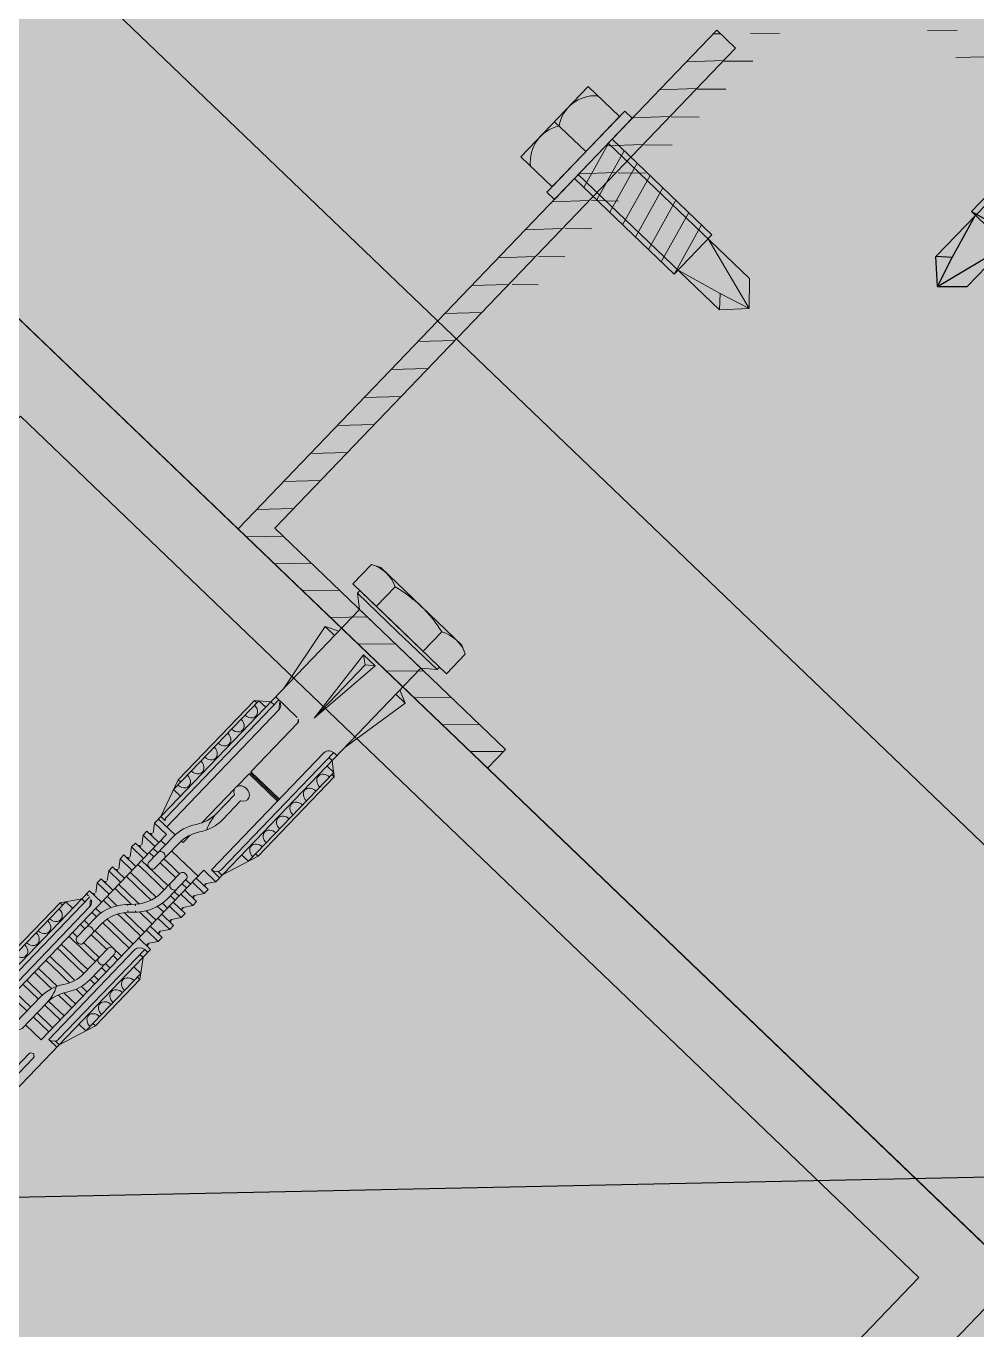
# Model space of a CAD drawing. Header units: metres. Extents: x 678805 to 1359287, y 2747329 to 5497370.
# Drawn here: x 679803.1064 to 679803.2164, y 2748733.0003 to 2748733.1512 of the extents above; entities that cross this region are included whole.
import ezdxf

# ---------------------------------------------------------------- set-up
doc = ezdxf.new("R2010")
doc.units = ezdxf.units.M
for name, color, linetype in [('00_XREF_MON_HSC_PAVEMENT', 7, 'Continuous'), ('00_XREF_TWQ_BUILDINGS', 7, 'Continuous'), ('XREF_MON_BUILDINGS$0$00-Modulos DEFINIDOS', 7, 'Continuous'), ('XREF_MON_BUILDINGS$0$00-Modulos ROOFS', 2, 'Continuous'), ('XREF_MON_BUILDINGS$0$02-L-01_Structure', 2, 'Continuous'), ('XREF_MON_BUILDINGS$0$02-L-01_Structure t2', 7, 'Continuous'), ('XREF_MON_BUILDINGS$0$02-L-01_Struture aux', 4, 'Continuous'), ('XREF_MON_BUILDINGS$0$02-L-Insulation', 252, 'Continuous'), ('XREF_MON_BUILDINGS$0$02-L-INT Panel', 5, 'Continuous')]:
    doc.layers.add(name, color=color, linetype=linetype)
doc.layers.add('XREF_MON_BUILDINGS$0$0-WIPEOUTS', color=7, linetype='Continuous', true_color=0xffffff)
for name, color, linetype, lineweight in [('XREF_MON_BUILDINGS$0$02-H-251', 251, 'Continuous', 0), ('XREF_MON_BUILDINGS$0$02-L-01_Structure L', 7, 'Continuous', 5), ('XREF_MON_BUILDINGS$0$02-L-01_Structure T', 8, 'Continuous', 5), ('XREF_MON_HSC_PAVEMENT$0$03-TR-Pavement_04_Dry Meadow_', 54, 'Continuous', 5)]:
    doc.layers.add(name, color=color, linetype=linetype, lineweight=lineweight)
for name, color, linetype, lineweight, true_color in [('XREF_MON_BUILDINGS$0$02-KH-01 Water_Toilets', 7, 'Continuous', 30, 0x3877ff), ('XREF_MON_HSC_PAVEMENT$0$03-TR-Pavement_04_Dry Meadow_2', 7, 'Continuous', 5, 0xe2c75d), ('XREF_MON_HSC_PAVEMENT$0$03-TR-Pavement_06_Concrete Slab in situ', 7, 'Continuous', 9, 0xf7f7f7)]:
    doc.layers.add(name, color=color, linetype=linetype, lineweight=lineweight, true_color=true_color)
doc.layers.get('XREF_MON_BUILDINGS$0$02-KH-01 Water_Toilets').off()
doc.linetypes.add('XREF_MON_BUILDINGS$0$BATTING', pattern='A,0.0001,-0.1,[134,ltypeshp.shx,S=0.1,R=0,X=-0.1,Y=0],-0.2,[134,ltypeshp.shx,S=0.1,R=180,X=0.1,Y=0],-0.1', length=0.4001)

# ---------------------------------------------------------------- blocks, each defined once
blk = doc.blocks.new('XREF_MON_BUILDINGS$0$modulo kiosco')
at = {"layer": 'XREF_MON_BUILDINGS$0$0-WIPEOUTS', "true_color": 0xfcfcfc}
h = blk.add_hatch(color=7, dxfattribs=at)
h.dxf.hatch_style = 1
h.paths.add_polyline_path([(119.6986085139215, -61.62058441969566), (119.6986085125245, -56.82058442011476), (124.4986085132696, -56.82058442058042), (124.4986085123383, -61.62058442132547)])
at = {"layer": 'XREF_MON_BUILDINGS$0$00-Modulos ROOFS'}
blk.add_line((119.6986085125245, -56.82058442011476), (124.4986085118726, -61.62058442248963), dxfattribs=at)
blk = doc.blocks.new('XREF_MON_BUILDINGS$0$PILAR STRUCTURE')
at = {"layer": 'XREF_MON_BUILDINGS$0$02-L-01_Structure', "linetype": 'Continuous'}
h = blk.add_hatch(dxfattribs=at)
h.set_pattern_fill('ANGLE', color=252)
h.set_pattern_definition([(0, (-144.6596111481284, 18.56842418532225), (0, 6.985), [5.08, -1.905]), (90, (-144.6596111481284, 18.56842418532225), (-6.985, 4.277078946022131e-16), [5.08, -1.905])])
h.paths.add_polyline_path([(-0.0800000000000125, -0.08000000000000185), (0.07999999999998408, -0.08000000000000185), (0.07999999999998408, 0.0799999999999983), (-0.0800000000000125, 0.0799999999999983)])
h.paths.add_polyline_path([(-0.07200000000000273, -0.07200000000000273), (0.0719999999999743, -0.07200000000000273), (0.0719999999999743, 0.07199999999999918), (-0.07200000000000273, 0.07199999999999918)], flags=16)
h = blk.add_hatch(color=252, dxfattribs=at)
h.dxf.hatch_style = 1
h.paths.add_polyline_path([(-0.07200000000000273, -0.07200000000000273), (0.0719999999999743, -0.07200000000000273), (0.0719999999999743, 0.07199999999999918), (-0.07200000000000273, 0.07199999999999918)], flags=16)
h.paths.add_polyline_path([(-0.0800000000000125, -0.08000000000000185), (0.07999999999998408, -0.08000000000000185), (0.07999999999998408, 0.0799999999999983), (-0.0800000000000125, 0.0799999999999983)])
for points in [[(-0.0800000000000125, -0.08000000000000185), (0.07999999999998408, -0.08000000000000185), (0.07999999999998408, 0.0799999999999983), (-0.0800000000000125, 0.0799999999999983)], [(-0.07200000000000273, -0.07200000000000273), (0.0719999999999743, -0.07200000000000273), (0.0719999999999743, 0.07199999999999918), (-0.07200000000000273, 0.07199999999999918)]]:
    blk.add_lwpolyline(points, close=True, dxfattribs=at)
blk = doc.blocks.new('XREF_MON_BUILDINGS$0$ULMA_Escuadra40x80_Seccion')
at = {"layer": 'XREF_MON_BUILDINGS$0$02-H-251', "ltscale": 125}
h = blk.add_hatch(dxfattribs=at)
h.set_pattern_fill('ANSI31', color=256, scale=0.001, angle=360, style=0)
h.set_pattern_definition([(45, (0, 0), (-0.002245064030267288, 0.002245064030267289), [])])
h.paths.add_polyline_path([(0, 0.0799999999994725), (0.002999999989697244, 0.0799999999994725), (0.002999999989697244, 0.002999999999701686), (0.03999999999359716, 0.002999999999701686), (0.03999999999359716, 0), (0, 0)])
at = {"layer": 'XREF_MON_BUILDINGS$0$02-L-01_Structure L', "linetype": 'Continuous'}
blk.add_lwpolyline([(0, 0.0799999999994725), (0.002999999989697244, 0.0799999999994725), (0.002999999989697244, 0.002999999999701686), (0.03999999999359716, 0.002999999999701686), (0.03999999999359716, 0), (0, 0)], close=True, dxfattribs=at)
blk = doc.blocks.new('XREF_MON_BUILDINGS$0$ULMA_Anclaje fijacion a forjado y a cerramiento base')
at = {"layer": 'XREF_MON_BUILDINGS$0$02-L-01_Structure T', "linetype": 'Continuous'}
for p, q in [((-0.07549999996990664, 0.004900000054021802), (-0.06990192376542836, 0.006400000053872645)), ((-0.0605980761902174, 0.006400000053872645), (-0.06990192376542836, 0.006400000053872645)), ((-0.06990192376542836, 0.006400000053872645), (-0.06990192376542836, 0.006000000053973054)), ((-0.0605980761902174, 0.006400000053872645), (-0.0605980761902174, 0.006000000053973054)), ((-0.06059807618294144, 0.006400000053872645), (-0.05799999996816041, 0.004900000054021802)), ((-0.04149999997025589, 0.004900000054021802), (-0.03590192376577761, 0.006400000053872645)), ((-0.01999999996769475, 0.006400000053872645), (-0.03590192376577761, 0.006400000053872645)), ((-0.03590192376577761, 0.006400000053872645), (-0.03590192376577761, 0.006000000053973054)), ((-0.01999999996769475, 0.006400000053872645), (-0.01999999996769475, 0.006000000053973054)), ((-0.01849999996920815, 0.004900000054021802), (-0.01999999996769475, 0.006400000053872645)), ((-0.005200000319746323, 0.006399999982932059), (-0.01587305490102153, 0.004899999983081216)), ((-0.005199999970500357, 0.004900000054021802), (-0.005199999970500357, 0.006400000053872645)), ((-0.005199999970500357, 0.006400000053872645), (-0.004333974560722709, 0.004900000054021802)), ((0.001500000034866389, 0.006400000053872645), (2.91038304567337e-11, 0.004900000054021802)), ((0.002000000029511284, 0.006400000053872645), (0.001500000034866389, 0.006400000053872645)), ((0.001500000034866389, 5.411493475548923e-11), (0.001500000034866389, 0.006400000053872645)), ((0.001999999680265319, 0.007505513633077499), (0.0059194662826485, 0.007505513633077499)), ((0.001999999680265319, -0.007505513666728802), (0.001999999680265319, 0.007505513633077499)), ((0.002000000029511284, 5.411493475548923e-11), (0.002000000029511284, 0.006400000053872645)), ((0.006499999683001079, 0.00650000033328979), (0.0059194662826485, 0.007505513633077499)), ((0.006499999683001079, -0.006499999667084921), (0.006499999683001079, 0.00650000033328979)), ((-0.09499999996478437, 0.004900000054021802), (-0.09799999996903352, 0.001900000053865369)), ((-0.05639999997220002, 0.004900000040834129), (-0.09499999997206032, 0.004900000040834129)), ((-0.09500000016123522, 0.003800290978233534), (-0.09500000016123522, 0.004899999999906868)), ((-0.07599999997182749, 0.003600000040933082), (-0.07599999997182749, 0.004900000040834129)), ((-0.07549999996990664, 0.004266025754077418), (-0.07549999996990664, 0.004900000054021802)), ((-0.05990525586821605, 0.006000000053973054), (-0.07139474408904789, 0.006000000053973054)), ((-0.07139474408904789, 0.006000000053973054), (-0.07139474408904789, 0.004900000054021802)), ((-0.07139474408904789, 0.006000000053973054), (-0.07139474408904789, 0.004900000054021802)), ((-0.05990525586821605, 0.006000000053973054), (-0.05990525586821605, 0.004900000054021802)), ((-0.05799999999726424, 0.004899999999906868), (-0.05799999999726424, 0.004399999999805004)), ((-0.0569999999643187, 0.004600000053869735), (-0.0569999999643187, 0.004900000054021802)), ((-0.05639999997220002, 0.003000000040628947), (-0.05639999997220002, 0.004900000040834129)), ((-0.05479999996896368, 0.004900000040834129), (-0.05594999997265404, 0.004236047240738117)), ((-0.0539999999673455, 0.004900000040834129), (-0.05479999996896368, 0.004900000040834129)), ((-0.05479999996896368, 0.003000000040628947), (-0.05479999996896368, 0.004900000040834129)), ((-0.0539999999673455, 0.003000000040628947), (-0.0539999999673455, 0.004900000040834129)), ((-0.05239999997138511, 0.004900000040834129), (-0.05354999996779952, 0.004236047240738117)), ((-0.05239999997138511, 0.003000000040628947), (-0.05239999997138511, 0.004900000040834129)), ((-0.05159999996976694, 0.004900000040834129), (-0.05239999997138511, 0.004900000040834129)), ((-0.05159999996976694, 0.003000000040628947), (-0.05159999996976694, 0.004900000040834129)), ((-0.04999999997380655, 0.004900000040834129), (-0.05114999997022096, 0.004236047240738117)), ((-0.04919999997218838, 0.004900000040834129), (-0.04999999997380655, 0.004900000040834129)), ((-0.04999999997380655, 0.003000000040628947), (-0.04999999997380655, 0.004900000040834129)), ((-0.04919999997218838, 0.003000000040628947), (-0.04919999997218838, 0.004900000040834129)), ((-0.04759999996895203, 0.004900000040834129), (-0.0487499999726424, 0.004236047240738117)), ((-0.04759999996895203, 0.003000000040628947), (-0.04759999996895203, 0.004900000040834129)), ((-0.04679999996733386, 0.004900000040834129), (-0.04759999996895203, 0.004900000040834129)), ((-0.04679999996733386, 0.003000000040628947), (-0.04679999996733386, 0.004900000040834129)), ((-0.04519999997137347, 0.004900000040834129), (-0.04634999996778788, 0.004236047240738117)), ((-0.0443999999697553, 0.004900000040834129), (-0.04519999997137347, 0.004900000040834129)), ((-0.04519999997137347, 0.003000000040628947), (-0.04519999997137347, 0.004900000040834129)), ((-0.0443999999697553, 0.003000000040628947), (-0.0443999999697553, 0.004900000040834129)), ((-0.04279999997379491, 0.004900000040834129), (-0.04394999997020932, 0.004236047240738117)), ((2.91038304567337e-11, 0.004900000054021802), (-0.04279999996651895, 0.004900000054021802)), ((-0.04279999997379491, 0.003000000040628947), (-0.04279999997379491, 0.004900000040834129)), ((-0.04199999996490078, 0.004900000054021802), (-0.04199999996490078, 0.002243997654204577)), ((-0.04149999997025589, 0.004266025478955271), (-0.04149999997025589, 0.004900000054021802)), ((-0.01959999997052364, 0.006000000053973054), (-0.03739474408939714, 0.006000000053973054)), ((-0.03739474408939714, 0.006000000053973054), (-0.03739474408939714, 0.004900000054021802)), ((-0.01959999997052364, 0.004900000054021802), (-0.01959999997052364, 0.006000000053973054)), ((-0.01849999996920815, 0.004900000054021802), (-0.01849999996920815, 0.004400000053919939)), ((-0.01749999996536644, 0.004900000054021802), (-0.01749999996536644, 0.001469047654154565)), ((2.91038304567337e-11, 5.411493475548923e-11), (2.91038304567337e-11, 0.004900000054021802)), ((-0.09500000016123522, 0.003800290978233534), (-0.09800000016548438, 0.001649701530368475)), ((-0.09800000016548438, 0.0009425947491763509), (-0.09500000016123522, 0.00309318419704141)), ((-0.07949999999982538, 0.003800290978233534), (-0.09500000016123522, 0.003800290978233534)), ((-0.07950095342675922, 0.00309318419704141), (-0.09500000000116415, 0.00309318419704141)), ((-0.09500000016123522, 0.001212165931974596), (-0.09500000016123522, 0.00309318419704141)), ((-0.07921132486808347, 0.003735412722562614), (-0.07949999999982538, 0.003800290978233534)), ((-0.07949999999982538, 0.00309318419704141), (-0.07921132486808347, 0.003158062453167076)), ((-0.07899999999790452, 0.003446737587637472), (-0.07921132486808347, 0.003735412722562614)), ((-0.07921132486808347, 0.003158062453167076), (-0.07899999999790452, 0.003446737587637472)), ((-0.05799999996816041, 0.003600000054120756), (-0.07597979684214806, 0.003600000054120756)), ((-0.05702020314492984, 0.004400000053919939), (-0.07499999996798579, 0.004400000053919939)), ((-0.01849999996920815, 0.003600000054120756), (-0.04197979586751899, 0.003600000054120756)), ((-0.017520182816952, 0.004400000053919939), (-0.04099999996833503, 0.004400000053919939)), ((0.001999999680265319, 0.003752758733298833), (0.0059194662826485, 0.003752758733298833)), ((-0.09799999996903352, 5.411493475548923e-11), (-0.09799999996903352, 0.001900000053865369)), ((-0.04279999997379491, 0.003000000040628947), (-0.07679999997344567, 0.003000000040628947)), ((-0.07679999997344567, 0.0004999963407499308), (-0.07679999997344567, 0.003000000040628947)), ((-0.07519999997020932, 0.0004999878656235524), (-0.07519999997020932, 0.003000000040628947)), ((-0.07439999996859115, 0.000499983615554811), (-0.07439999996859115, 0.003000000040628947)), ((-0.07279999997263076, 0.0004999751408831798), (-0.07279999997263076, 0.003000000040628947)), ((-0.07199999997101258, 0.0004999709158255428), (-0.07199999997101258, 0.003000000040628947)), ((-0.07039999996777624, 0.0007838919409550726), (-0.07039999996777624, 0.003000000040628947)), ((-0.06959999997343402, 0.003000000040628947), (-0.06959999997343402, -3.774075094042928e-05)), ((-0.06799999997019768, 0.001888627379230456), (-0.06799999997019768, 0.003000000054271368)), ((-0.06799999997019768, 0.0008294746289720933), (-0.06799999997019768, 0.001888627379230456)), ((-0.0671999999685795, 0.002098475703860458), (-0.0671999999685795, 0.003000000054271368)), ((-0.0671999999685795, 0.001074557454103342), (-0.0671999999685795, 0.002098475703860458)), ((-0.06559999996534316, 0.002250000054118573), (-0.06559999996534316, 0.003000000054271368)), ((-0.06559999996534316, 0.001250000053914846), (-0.06559999996534316, 0.002250000054118573)), ((-0.06479999997100094, 0.002250000054118573), (-0.06479999997100094, 0.003000000054271368)), ((-0.06479999997100094, 0.001250000053914846), (-0.06479999997100094, 0.002250000054118573)), ((-0.0631999999677646, 0.002250000054118573), (-0.0631999999677646, 0.003000000054271368)), ((-0.0631999999677646, 0.001250000053914846), (-0.0631999999677646, 0.002250000054118573)), ((-0.05863006513391156, 0.002250000000458385), (-0.06250000033469405, 0.002250000000458385)), ((-0.06239999996614642, 0.002250000054118573), (-0.06239999996614642, 0.003000000054271368)), ((-0.06079999997018604, 0.002250000054118573), (-0.06079999997018604, 0.003000000054271368)), ((-0.05999999996856786, 0.002250000054118573), (-0.05999999996856786, 0.003000000054271368)), ((-0.05839999996533152, 0.002246470569389203), (-0.05839999996533152, 0.003000000054271368)), ((-0.0575999999709893, 0.002178927737077174), (-0.0575999999709893, 0.003000000054271368)), ((-0.05599999996775296, 0.001773728350144665), (-0.05599999996775296, 0.003000000054271368)), ((-0.05519999996613478, 0.001419681868355838), (-0.05519999996613478, 0.003000000054271368)), ((-0.05359999997017439, 0.0003147642983094556), (-0.05359999997017439, 0.003000000040628947)), ((-0.05279999996855622, 4.092726157978177e-11), (-0.05279999996855622, 0.003000000040628947)), ((-0.05119999997259583, 4.092726157978177e-11), (-0.05119999997259583, 0.003000000040628947)), ((-0.05039999997097766, 4.092726157978177e-11), (-0.05039999997097766, 0.003000000040628947)), ((-0.04879999996774131, 0.002250000054118573), (-0.04879999996774131, 0.003000000054271368)), ((-0.04879999996774131, 0.001250000053914846), (-0.04879999996774131, 0.00262500005419497)), ((-0.0479999999733991, 4.092726157978177e-11), (-0.0479999999733991, 0.003000000040628947)), ((-0.04238871808775002, 0.002249999982723239), (-0.04750000033527613, 0.002249999982723239)), ((-0.04639999997016275, 0.002250000054118573), (-0.04639999997016275, 0.003000000054271368)), ((-0.04559999996854458, 0.002250000054118573), (-0.04559999996854458, 0.003000000054271368)), ((-0.04399999996530823, 0.002250000054118573), (-0.04399999996530823, 0.003000000054271368)), ((-0.04399999996530823, 0.002250000054118573), (-0.04399999996530823, 0.003000000054271368)), ((-0.09799999999813735, 0), (-0.09799999999813735, -0.001900000000205182)), ((-0.09500000000116415, 0.001212165931974596), (-0.09598054861999117, 0.0003815084141933767)), ((-0.08050000000366708, 0.001212165931974596), (-0.09500000000116415, 0.001212165931974596)), ((-0.08050000031653326, 0.0007878340506977111), (-0.08050000031653326, 0.001212165915148944)), ((-0.07238871805748204, 0.0005000000005566108), (-0.07750000029773219, 0.0005000000005566108)), ((-0.07238871783920331, 0.0005000000005566108), (-0.07749997821520083, 0.0005000000005566108)), ((-0.07039999996777624, 0.0002553429039835464), (-0.07039999996777624, 0.0007838919541427458)), ((-0.06799999997019768, 4.092726157978177e-11), (-0.06799999997019768, 0.0008294746157844202)), ((-0.06799999997019768, 4.092726157978177e-11), (-0.06799999997019768, -0.0007950077156237967)), ((-0.0671999999685795, 4.092726157978177e-11), (-0.0671999999685795, 0.001074557440915669)), ((-0.0671999999685795, 4.092726157978177e-11), (-0.0671999999685795, -0.001052696669376019)), ((-0.06559999997261912, 4.092726157978177e-11), (-0.06559999997261912, 0.001250000040727173)), ((-0.06559999997261912, 4.092726157978177e-11), (-0.06559999997261912, -0.001249999959327397)), ((-0.06479999997100094, 4.092726157978177e-11), (-0.06479999997100094, 0.001250000040727173)), ((-0.06479999997100094, 4.092726157978177e-11), (-0.06479999997100094, -0.001249999959327397)), ((-0.0631999999677646, 4.092726157978177e-11), (-0.0631999999677646, 0.001250000040727173)), ((-0.0631999999677646, 4.092726157978177e-11), (-0.0631999999677646, -0.001249999959327397)), ((-0.05863006513391156, 0.001250000000254659), (-0.06249989908974385, 0.001250000000254659)), ((-0.06239999997342238, 4.092726157978177e-11), (-0.06239999997342238, 0.001250000040727173)), ((-0.06239999997342238, 4.092726157978177e-11), (-0.06239999997342238, -0.001249999959327397)), ((-0.06079999997018604, 4.092726157978177e-11), (-0.06079999997018604, 0.001250000040727173)), ((-0.06079999997018604, 4.092726157978177e-11), (-0.06079999997018604, -0.001249999959327397)), ((-0.05999999996856786, 4.092726157978177e-11), (-0.05999999996856786, 0.001250000040727173)), ((-0.05999999996856786, 4.092726157978177e-11), (-0.05999999996856786, -0.002999999959229172)), ((-0.05839999997260747, 4.092726157978177e-11), (-0.05839999997260747, 0.001245927241143363)), ((-0.05839999997260747, 4.092726157978177e-11), (-0.05839999997260747, -0.002999999959229172)), ((-0.0575999999709893, -0.002999999959229172), (-0.0575999999709893, 0.001167863121281698)), ((-0.05599999996775296, 4.092726157978177e-11), (-0.05599999996775296, 0.0006941365782040521)), ((-0.05599999996775296, 4.092726157978177e-11), (-0.05599999996775296, -0.002999999959229172)), ((-0.05519999997341074, 0.0002712911496018933), (-0.05519999997341074, -0.002999999959229172)), ((-0.05279999996855622, 4.092726157978177e-11), (-0.05279999996855622, -0.0002712910677473701)), ((-0.05119999997259583, 4.092726157978177e-11), (-0.05119999997259583, -0.0009957987340385444)), ((-0.05039999997097766, 4.092726157978177e-11), (-0.05039999997097766, -0.001172616259282222)), ((-0.04879999996774131, 4.092726157978177e-11), (-0.04879999996774131, 0.001250000040727173)), ((-0.04879999996774131, 4.092726157978177e-11), (-0.04879999996774131, -0.001249999959327397)), ((-0.0479999999733991, 4.092726157978177e-11), (-0.0479999999733991, -0.001249999959327397)), ((-0.04238871799316257, 0.001249999982974259), (-0.04749997836916009, 0.001249999982974259)), ((-0.04639999997016275, 4.092726157978177e-11), (-0.04639999997016275, 0.001250000040727173)), ((-0.04639999997016275, 4.092726157978177e-11), (-0.04639999997016275, -0.001249999959327397)), ((-0.04559999996854458, 4.092726157978177e-11), (-0.04559999996854458, 0.001250000040727173)), ((-0.04559999996854458, 4.092726157978177e-11), (-0.04559999996854458, -0.001249999959327397)), ((-0.04399999997258419, 4.092726157978177e-11), (-0.04399999997258419, 0.001250000040727173)), ((-0.04399999997258419, 4.092726157978177e-11), (-0.04399999997258419, 0.001250000040727173)), ((-0.04399999997258419, 4.092726157978177e-11), (-0.04399999997258419, -0.001249999959327397)), ((-0.04399999997258419, 4.092726157978177e-11), (-0.04399999997258419, -0.002999999959229172)), ((-0.04199999996490078, 0.001243073279056262), (-0.04199999996490078, 0.0009690476540527015)), ((-0.04049836142075947, 0.0009690476540527015), (-0.04197979586751899, 0.0009690476540527015)), ((-0.03124687392119085, 0.0009690476540527015), (-0.03803526836418314, 0.0009690476540527015)), ((-0.03186602826463059, 0.0004999956327083055), (-0.03561142804392148, 0.0005000794471925474)), ((-0.03561128240835387, 0.0005000000001018634), (-0.03186602558707818, 0.0005000000001018634)), ((-0.02819999996427214, 0.0009690476540527015), (-0.03075312601140467, 0.0009690476540527015)), ((-0.02819999996427214, 0.0009690476540527015), (-0.02799999996932456, 0.0007690476541029057)), ((-0.02819999996427214, 0.0009690476540527015), (-0.02819999996427214, -0.003599999945890886)), ((-0.02779999996710103, 0.0009690476540527015), (-0.02799999996932456, 0.0007690476541029057)), ((-0.02799999996932456, 0.0007690476541029057), (-0.02799999996932456, -0.003599999945890886)), ((-0.02779999996710103, 0.0009690476540527015), (-0.02779999996710103, -0.003599999945890886)), ((-0.01799999996728729, 0.0009690476540527015), (-0.02779999996710103, 0.0009690476540527015)), ((-0.004333974917244632, 0.000915883743800805), (-0.01587305490102153, -1.682565198279917e-11)), ((-0.01587305455177557, 5.411493475548923e-11), (-0.005199999970500357, 5.411493475548923e-11)), ((-0.004333974560722709, 0.0009158838147413917), (-0.005199999970500357, 5.411493475548923e-11)), ((-0.004333974560722709, -0.0009158837065115222), (-0.005199999970500357, 5.411493475548923e-11)), ((-0.004333974560722709, -0.0009158837065115222), (-0.004333974560722709, 0.0009158838147413917)), ((0, 0), (0, -0.004899999999906868)), ((0.001499999998486601, 0), (0.001499999998486601, -0.006400000000212458)), ((0.002000000000407454, 0), (0.002000000000407454, -0.006400000000212458)), ((-0.09799999999813735, -0.0009425947491763509), (-0.09500000000116415, -0.003093184197496157)), ((-0.09500000000116415, -0.001212165932429343), (-0.09598054861999117, -0.0003815084141933767)), ((-0.09499999997206032, -0.001212165891502082), (-0.09499999997206032, -0.003093184156568896)), ((-0.08249999999679858, -0.001212165932429343), (-0.09500000000116415, -0.001212165932429343)), ((-0.07238871791923884, -0.0005000000001018634), (-0.07750000016676495, -0.0005000000001018634)), ((-0.07238871795561863, -0.0004999999991923687), (-0.07749997833161615, -0.0004999999991923687)), ((-0.07679999997344567, -0.0004999999591746018), (-0.07679999997344567, -0.002999999959229172)), ((-0.07519999997020932, -0.0004999999591746018), (-0.07519999997020932, -0.002999999959229172)), ((-0.07439999996859115, -0.0004999999591746018), (-0.07439999996859115, -0.002999999959229172)), ((-0.07279999997263076, -0.0004999999591746018), (-0.07279999997263076, -0.002999999959229172)), ((-0.07199999997101258, -0.0004999999591746018), (-0.07199999997101258, -0.002999999959229172)), ((-0.07039999996777624, -0.0008117044189930311), (-0.07039999996777624, -0.002999999959229172)), ((-0.06960000032267999, -0.001128624259763455), (-0.06960000032267999, -0.003000000016982085)), ((-0.06049997165246168, -0.001250034919394238), (-0.06561142800637754, -0.001249920534974081)), ((-0.05359999997017439, -0.0009432666124666866), (-0.05359999997017439, -0.002999999959229172)), ((-0.05279999996855622, -0.001419681760580715), (-0.05279999996855622, -0.002999999946041498)), ((-0.04550000053859549, -0.001249999999799911), (-0.04936993554292712, -0.001249999999799911)), ((-0.0318660280900076, -0.0004999956499887048), (-0.0356114278692985, -0.0005000794649276941)), ((-0.03561128252476919, -0.0004999999991923687), (-0.03186602571076946, -0.0004999999991923687)), ((-0.004333974917244632, -0.0009158837774521089), (-0.01587305490102153, -1.682565198279917e-11)), ((-0.09500000000116415, -0.003800290978688281), (-0.09799999999813735, -0.001649701530368475)), ((-0.09500000000116415, -0.004899999999906868), (-0.09799999999813735, -0.001900000000205182)), ((-0.04279999998107087, -0.003000000000156433), (-0.07679999998072162, -0.003000000000156433)), ((-0.06799999997019768, -0.001859274363141594), (-0.06799999997019768, -0.002999999946041498)), ((-0.0671999999685795, -0.002079642608805443), (-0.0671999999685795, -0.002999999946041498)), ((-0.0656112825818127, -0.002249999999548891), (-0.06049998287926428, -0.002249999999548891)), ((-0.06559999996534316, -0.002249999945888703), (-0.06559999996534316, -0.002999999946041498)), ((-0.06479999997100094, -0.002249999945888703), (-0.06479999997100094, -0.002999999946041498)), ((-0.0631999999677646, -0.002249999945888703), (-0.0631999999677646, -0.002999999946041498)), ((-0.06239999996614642, -0.002249999945888703), (-0.06239999996614642, -0.002999999946041498)), ((-0.06079999997018604, -0.002249999945888703), (-0.06079999997018604, -0.002999999946041498)), ((-0.05639999997947598, -0.003000000000156433), (-0.05639999997947598, -0.004899999999906868)), ((-0.05479999998351559, -0.003000000000156433), (-0.05479999998351559, -0.004899999999906868)), ((-0.05399999998189742, -0.003000000000156433), (-0.05399999998189742, -0.004899999999906868)), ((-0.05239999997138511, -0.002999999979692802), (-0.05239999997138511, -0.004899999979897984)), ((-0.05159999996976694, -0.002999999979692802), (-0.05159999996976694, -0.004899999979897984)), ((-0.05119999996531988, -0.002030796920735156), (-0.05119999996531988, -0.002999999946041498)), ((-0.05039999997097766, -0.002183035096095409), (-0.05039999997097766, -0.002999999946041498)), ((-0.04999999997380655, -0.002999999979692802), (-0.04999999997380655, -0.004899999979897984)), ((-0.04550000033486867, -0.002249999999548891), (-0.04936993554292712, -0.002249999999548891)), ((-0.04919999997218838, -0.002999999979692802), (-0.04919999997218838, -0.004899999979897984)), ((-0.04879999996774131, -0.002249999945888703), (-0.04879999996774131, -0.002999999946041498)), ((-0.04799999996612314, -0.002249999945888703), (-0.04799999996612314, -0.002999999946041498)), ((-0.04759999996895203, -0.002999999959229172), (-0.04759999996895203, -0.004899999959434354)), ((-0.04679999996733386, -0.002999999959229172), (-0.04679999996733386, -0.004899999959434354)), ((-0.04639999997016275, -0.002249999945888703), (-0.04639999997016275, -0.002999999946041498)), ((-0.04559999996854458, -0.002249999945888703), (-0.04559999996854458, -0.002999999946041498)), ((-0.04519999997137347, -0.002999999959229172), (-0.04519999997137347, -0.004899999959434354)), ((-0.0443999999697553, -0.002999999959229172), (-0.0443999999697553, -0.004899999959434354)), ((-0.04399999996530823, -0.002249999945888703), (-0.04399999996530823, -0.002999999946041498)), ((-0.04279999997379491, -0.002999999959229172), (-0.04279999997379491, -0.004899999959434354)), ((-0.07950095342675922, -0.003093184197496157), (-0.09500000000116415, -0.003093184197496157)), ((-0.09499999997206032, -0.003800290937761019), (-0.09499999997206032, -0.004899999959434354)), ((-0.07949999983975431, -0.003800290978688281), (-0.09500000000116415, -0.003800290978688281)), ((-0.07921132486808347, -0.003158062453621824), (-0.07949999999982538, -0.003093184197496157)), ((-0.07949999999982538, -0.003800290978688281), (-0.07921132486808347, -0.003735412722562614)), ((-0.07899999999790452, -0.003446737588092219), (-0.07921132486808347, -0.003158062453621824)), ((-0.07921132486808347, -0.003735412722562614), (-0.07899999999790452, -0.003446737588092219)), ((-0.07599999997910345, -0.003600000000005821), (-0.07599999997910345, -0.004899999999906868)), ((-0.05797979587805457, -0.003600000000005821), (-0.07597979685669998, -0.003600000000005821)), ((-0.07549999999901047, -0.004266025699962483), (-0.07549999999901047, -0.004899999999906868)), ((-0.05699999997887062, -0.004400000000259752), (-0.0749999999825377, -0.004400000000259752)), ((-0.05799999999726424, -0.004400000000259752), (-0.05799999999726424, -0.004899999999906868)), ((-0.05699999997887062, -0.004400000000259752), (-0.05699999997887062, -0.004899999999906868)), ((-0.05479999998351559, -0.004899999999906868), (-0.05594999997993, -0.004236047200265602)), ((-0.05239999997138511, -0.004899999979897984), (-0.05354999998235144, -0.004236047179801972)), ((-0.04999999997380655, -0.004899999979897984), (-0.05114999997022096, -0.004236047179801972)), ((-0.04759999996895203, -0.004899999959434354), (-0.0487499999726424, -0.004236047159338341)), ((-0.04519999997137347, -0.004899999959434354), (-0.04634999996778788, -0.004236047159338341)), ((-0.04279999998107087, -0.004899999999906868), (-0.04394999997748528, -0.004236047200265602)), ((-0.0419999999794527, -0.003600000000005821), (-0.0419999999794527, -0.004899999999906868)), ((-0.01849999999831198, -0.003600000000005821), (-0.04197979589662282, -0.003600000000005821)), ((-0.04149999999935972, -0.004266025425295084), (-0.04149999999935972, -0.004899999999906868)), ((-0.01752018285333179, -0.004400000000259752), (-0.04099999999743886, -0.004400000000259752)), ((-0.01849999999831198, -0.004400000000259752), (-0.01849999999831198, -0.004899999999906868)), ((0.001999999680265319, -0.003752755266759777), (0.0059194662826485, -0.003752755266759777)), ((-0.05639999997947598, -0.004899999999906868), (-0.09499999997933628, -0.004899999999906868)), ((-0.07549999999901047, -0.004899999999906868), (-0.06990192380180815, -0.006400000000212458)), ((-0.07139474408904789, -0.004899999945791933), (-0.07139474408904789, -0.005999999945743184)), ((-0.07139474408904789, -0.004899999945791933), (-0.07139474408904789, -0.005999999945743184)), ((-0.05990525586821605, -0.005999999945743184), (-0.07139474408904789, -0.005999999945743184)), ((-0.06990192376542836, -0.005999999945743184), (-0.06990192376542836, -0.006399999946097523)), ((-0.0605980761902174, -0.006399999946097523), (-0.05799999996816041, -0.004899999945791933)), ((-0.0605980761902174, -0.005999999945743184), (-0.0605980761902174, -0.006399999946097523)), ((-0.05990525586821605, -0.004899999945791933), (-0.05990525586821605, -0.005999999945743184)), ((-0.05399999998189742, -0.004899999999906868), (-0.05479999998351559, -0.004899999999906868)), ((-0.05159999996976694, -0.004899999979897984), (-0.05239999997138511, -0.004899999979897984)), ((-0.04919999997218838, -0.004899999979897984), (-0.04999999997380655, -0.004899999979897984)), ((-0.04679999996733386, -0.004899999959434354), (-0.04759999996895203, -0.004899999959434354)), ((-0.0443999999697553, -0.004899999959434354), (-0.04519999997137347, -0.004899999959434354)), ((2.91038304567337e-11, -0.004899999945791933), (-0.04279999996651895, -0.004899999945791933)), ((-0.04149999999935972, -0.004899999999906868), (-0.0359019238021574, -0.006400000000212458)), ((-0.03739474408939714, -0.004899999945791933), (-0.03739474408939714, -0.005999999945743184)), ((-0.01959999997052364, -0.005999999945743184), (-0.03739474408939714, -0.005999999945743184)), ((-0.03590192376577761, -0.005999999945743184), (-0.03590192376577761, -0.006399999946097523)), ((-0.01849999996920815, -0.004899999945791933), (-0.01999999996769475, -0.006399999946097523)), ((-0.01999999996769475, -0.005999999945743184), (-0.01999999996769475, -0.006399999946097523)), ((-0.01959999997052364, -0.004899999945791933), (-0.01959999997052364, -0.005999999945743184)), ((-0.01750000000174623, -0.004600000000209548), (-0.01750000000174623, -0.004899999999906868)), ((-0.005199999970500357, -0.006399999946097523), (-0.01587305455177557, -0.004899999945791933)), ((-0.005199999970500357, -0.004899999945791933), (-0.005199999970500357, -0.006399999946097523)), ((-0.005199999970500357, -0.006399999946097523), (-0.004333974560722709, -0.004899999945791933)), ((0.001499999998486601, -0.006400000000212458), (0, -0.004899999999906868)), ((-0.0605980761902174, -0.006399999946097523), (-0.06990192376542836, -0.006399999946097523)), ((-0.01999999996769475, -0.006399999946097523), (-0.03590192376577761, -0.006399999946097523)), ((0.002000000000407454, -0.006400000000212458), (0.001499999998486601, -0.006400000000212458)), ((0.001999999680265319, -0.007505513666728802), (0.0059194662826485, -0.007505513666728802)), ((0.006499999683001079, -0.006499999667084921), (0.0059194662826485, -0.007505512966872629))]:
    blk.add_line(p, q, dxfattribs=at)
for centre, radius, start, end in [((0.003177357582899276, 0.005629136232983001), 0.003322642399999999, 325.6168396574897, 34.38315982743712), ((-0.06949999996868428, 0.006000000053973054), 0.001, 179.9999995831184, 2.240738939747224e-06), ((-0.06709999996382976, 0.006000000053973054), 0.001, 179.9999995831184, 2.240738939747224e-06), ((-0.0646999999662512, 0.006000000053973054), 0.001, 179.9999995831184, 2.240738939747224e-06), ((-0.06229999996867264, 0.006000000053973054), 0.001, 179.9999995831184, 2.240738939747224e-06), ((-0.05799999996816041, 0.004600000053869735), 0.001, 269.9999983324734, 2.657620602956009e-06), ((-0.03549999996903352, 0.006000000053973054), 0.001, 179.9999995831184, 2.240738939747224e-06), ((-0.03549999996903352, 0.006000000053973054), 0.001, 179.9999995831184, 2.240738939747224e-06), ((-0.0326999999670079, 0.006000000053973054), 0.001, 180, 2.657620602956009e-06), ((-0.02989999996498227, 0.006000000053973054), 0.001, 180, 2.657620602956009e-06), ((-0.0270999999702326, 0.006000000053973054), 0.001, 180, 2.657620602956009e-06), ((-0.02429999996820698, 0.006000000053973054), 0.001, 180, 2.657620602956009e-06), ((-0.02149999996618135, 0.006000000053973054), 0.001, 180, 2.657620602956009e-06), ((-0.01849999996920815, 0.004600000053869735), 0.001, 269.9999983324734, 2.657620602956009e-06), ((-0.07502020407264354, 0.00340000005417096), 0.0009999999999999996, 90.00000125064498, 168.46304173404), ((-0.0560999999725027, 0.004495854840570246), 0.0002999999999999972, 179.9999995831184, 299.9999996018432), ((-0.05369999996764818, 0.004495854854212666), 0.0002999999999999972, 179.9999995831184, 299.9999996018432), ((-0.05129999997006962, 0.004495854840570246), 0.0002999999999999972, 179.9999995831184, 299.9999996018432), ((-0.04889999997249106, 0.004495854840570246), 0.0002999999999999972, 179.9999995831184, 299.9999996018432), ((-0.04649999996763654, 0.004495854840570246), 0.0002999999999999972, 179.9999995831184, 299.9999996018432), ((-0.04409999997005798, 0.004495854840570246), 0.0002999999999999972, 180, 299.9999997058804), ((-0.04099999996833503, 0.00340000005417096), 0.0009999999999999996, 90.00000125064498, 168.46304173404), ((-0.005919788716710173, 1.733042154228315e-09), 0.0124197884, 342.4126448496456, 17.58735477779235), ((-0.06250000033469405, 0.001750000000356522), 0.0004999999999999998, 90.00000208440834, 270.0116013998847), ((-0.0604999827046413, 0.001750017459926312), 0.0004999825401999999, 270.0012777422978, 90.00000416881663), ((-0.05863006513391156, -0.005249999999705324), 0.007499999999999999, 48.5903778450324, 90.00000166752666), ((-0.04750000032072421, 0.001749999982621375), 0.0004999999999999998, 90.00000208440834, 270.0025200496549), ((-0.04550000016024569, 0.001749999999901775), 0.0005, 269.9999754039819, 90.00000125064498), ((-0.04238871808775002, -0.00525000001744047), 0.007500000000000002, 61.0463102315051, 90), ((-0.09565735931391828, 0), 0.000499999999999996, 130.2691184803775, 229.7308815196225), ((-0.08250000031694071, 0.0007878340506977111), 0.002, 270, 0), ((-0.07750000016676495, 4.547473508864641e-13), 0.0004999999999999999, 89.9974799503451, 269.9999979155917), ((-0.07750000028318027, 4.547473508864641e-13), 0.0005, 90.00000208440834, 270.0025200496549), ((-0.07238871805748204, -0.006999999999607098), 0.007500000000000002, 61.0463102315051, 90), ((-0.05863006495928857, -0.005249999999705324), 0.006500000000000001, 48.5903778450324, 90.00000166752666), ((-0.05863006511208368, 0.005249999982879672), 0.006499999999999996, 306.1289274904188, 311.4096221549676), ((-0.04936993552837521, -0.005250000016985723), 0.007499999999999999, 128.1222900908017, 131.4096221549676), ((-0.04936993554292712, 0.005250000000614818), 0.006499999999999997, 228.5903778450324, 270), ((-0.04238871803681832, -0.005249999999250576), 0.006500000000000002, 61.04631409580072, 90), ((-0.03561128252476919, 0.007000157873790158), 0.007499999999999998, 241.0463007414357, 270), ((-0.03561128258297686, 0.007000157855600264), 0.006500000000000001, 241.0463102315051, 269.9987176720039), ((-0.03561128240835387, -0.007000157872880663), 0.0075, 90, 111.0361103108176), ((-0.03100000016274862, 0), 0.001000000000000001, 209.9997091887205, 149.9999981873691), ((-0.03100000032281969, 2.819433575496078e-11), 0.001000000000000001, 210.0000018126309, 150.0002908112796), ((-0.01799999996728729, 0.001469047654154565), 0.0004999999999999998, 269.9999983324734, 2.657620602956009e-06), ((-0.07238871791923884, 0.007000000000061846), 0.0075, 270, 291.0394696438425), ((-0.07238871809386183, -0.006999999999607098), 0.006499999999999999, 61.04631409580072, 90), ((-0.0656112825818127, 0.005250157873433636), 0.007499999999999996, 241.0463068707718, 270), ((-0.06561128254543291, 0.005250157873433636), 0.006500000000000001, 241.0463102315051, 269.9987176720039), ((-0.06250000016007107, -0.001749999999901775), 0.0005, 89.98839860011529, 269.9999979155917), ((-0.06049998284288449, -0.001750017459471565), 0.0004999825402000001, 269.9999958311834, 89.99871767200386), ((-0.04936993554292712, 0.005250000000614818), 0.007500000000000001, 228.5903778450324, 270), ((-0.05863006511208368, 0.005249999982879672), 0.007500000000000004, 308.1222900908016, 311.4096221549676), ((-0.04936993552837521, -0.005250000016985723), 0.006499999999999999, 126.1289274904188, 131.4096221549676), ((-0.04750000016065314, -0.001749999999901775), 0.0005, 89.9974799503451, 269.9999979155917), ((-0.04550000033486867, -0.001749999999447027), 0.0005000000000000001, 269.999998749355, 90.00002459601811), ((-0.0750202040799195, -0.003400000000056025), 0.001000000000000004, 191.5369578575029, 269.9999983324734), ((-0.05797979589988245, -0.004600000000209548), 0.001000000000000002, 11.53695900628007, 90), ((-0.05609999997977866, -0.004495854800097732), 0.0002999999999999983, 59.99999984205321, 179.9999995831184), ((-0.0536999999822001, -0.004495854800097732), 0.0002999999999999983, 59.99999984205321, 179.9999995831184), ((-0.05129999997006962, -0.004495854779634101), 0.0002999999999999983, 59.99999984205321, 179.9999995831184), ((-0.04889999997249106, -0.004495854779634101), 0.0002999999999999983, 59.99999984205321, 179.9999995831184), ((-0.04649999996763654, -0.00449585475917047), 0.0002999999999999983, 59.99999984205321, 179.9999995831184), ((-0.04409999997733394, -0.004495854800097732), 0.0002999999999999983, 59.99999984205321, 179.9999995831184), ((-0.04099999998288695, -0.003400000000056025), 0.000999999999999997, 191.5369578575029, 269.9999983324734), ((-0.01849999998376006, -0.004600000000209548), 0.001000000000000001, 2.657620602956009e-06, 90.00000125064498), ((0.003177357582899276, -0.005629135566778132), 0.003322642399999999, 325.6168396574897, 34.38315982743712), ((-0.06949999999778811, -0.006000000000312866), 0.001000000000000001, 2.657620602956009e-06, 179.9999995831184), ((-0.06710000000020955, -0.006000000000312866), 0.001000000000000001, 2.657620602956009e-06, 179.9999995831184), ((-0.06470000000263099, -0.006000000000312866), 0.001000000000000001, 2.657620602956009e-06, 179.9999995831184), ((-0.06229999999777647, -0.006000000000312866), 0.001000000000000001, 2.657620602956009e-06, 179.9999995831184), ((-0.03549999999813735, -0.006000000000312866), 0.001000000000000001, 2.657620602956009e-06, 179.9999995831184), ((-0.03549999999813735, -0.006000000000312866), 0.001000000000000001, 2.657620602956009e-06, 179.9999995831184), ((-0.03270000000338769, -0.006000000000312866), 0.001000000000000001, 2.657620602956009e-06, 179.9999995831184), ((-0.02990000000136206, -0.006000000000312866), 0.001000000000000001, 2.657620602956009e-06, 179.9999995831184), ((-0.02709999999933643, -0.006000000000312866), 0.001000000000000001, 2.657620602956009e-06, 179.9999995831184), ((-0.02429999999731081, -0.006000000000312866), 0.001000000000000001, 2.657620602956009e-06, 179.9999995831184), ((-0.02150000000256114, -0.006000000000312866), 0.001000000000000001, 2.657620602956009e-06, 179.9999995831184)]:
    blk.add_arc(centre, radius, start, end, dxfattribs=at)
blk = doc.blocks.new('XREF_MON_BUILDINGS$0$AUTORROSCANTE')
at = {"layer": 'XREF_MON_BUILDINGS$0$02-L-01_Structure t2', "color": 0}
for p, q in [((-31.20000000000002, 5.629165124598842), (-26.19999999999959, 5.62916512459816)), ((-2.365309734828713, 2.5), (-25, 2.5)), ((0, 0), (-8.999999999999972, 2.5)), ((0, 0), (-2.365309734828713, 2.5)), ((-31.19999999999999, -3.410605131648481e-13), (-26.19999999999976, 0)), ((0, 0), (-3.600692283157343, -1.09366380576239)), ((0, 0), (-2.365309734828713, -2.5)), ((-3.600692283157343, -1.09366380576239), (-2.365309734828713, -2.5)), ((-2.365309734828713, -2.5), (-25, -2.5)), ((-31.20000000000002, -5.629165124598899), (-26.19999999999948, -5.629165124599581))]:
    blk.add_line(p, q, dxfattribs=at)
at = {"layer": 'XREF_MON_BUILDINGS$0$02-L-01_Structure t2', "color": 253}
for p, q in [((-25, 3.149999999999977), (-8.999999999999943, 3.150000000000034)), ((-21.40651940967126, -3.14999999999992), (-23.06020473028568, 3.149999999999864)), ((-19.338766174726, -3.14999999999992), (-20.99245149534045, 3.14999999999992)), ((-17.27101293978083, -3.14999999999992), (-18.92469826039516, 3.150000000000034)), ((-15.20325970483566, -3.14999999999992), (-16.85694502544993, 3.150000000000034)), ((-13.1355064698904, -3.14999999999992), (-14.78919179050473, 3.149999999999977)), ((-11.06775323494514, -3.14999999999992), (-12.72143855555953, 3.149999999999977)), ((-9, -3.14999999999992), (-10.65368532061433, 3.150000000000034)), ((-9, -3.14999999999992), (-8.999999999999972, 3.150000000000034)), ((-23.47427264461649, -3.14999999999992), (-25, 2.662522019210144)), ((-3.600692283157343, -1.09366380576239), (-9, -2.5)), ((-25, -3.149999999999977), (-9, -3.149999999999977))]:
    blk.add_line(p, q, dxfattribs=at)
at = {"layer": 'XREF_MON_BUILDINGS$0$02-L-01_Structure t2', "color": 0}
for points in [[(-26.19999999999951, 6.5), (-25, 6.5), (-25, -6.500000000000057), (-26.19999999999951, -6.500000000000057)], [(-31.20000000000002, 5.629165124598842), (-26.19999999999996, 5.629165124598842), (-26.19999999999996, -5.629165124599581), (-31.20000000000002, -5.629165124599581)]]:
    blk.add_lwpolyline(points, close=True, dxfattribs=at)
for centre, start, end in [((-26.98608579049073, 2.367525475711773), 129.2840388374925, 214.1828116507075), ((-26.98608579049073, -2.366719793068796), 145.8304296466695, 230.7332658614822)]:
    blk.add_arc(centre, 4.213914209509284, start, end, dxfattribs=at)
blk = doc.blocks.new('XREF_MON_BUILDINGS$0$ULMA_Montante VV')
at = {"layer": 'XREF_MON_BUILDINGS$0$02-H-251', "ltscale": 125}
h = blk.add_hatch(dxfattribs=at)
h.set_pattern_fill('ANSI31', color=256, scale=0.001, angle=450, style=0)
h.set_pattern_definition([(134.9999999999999, (-0.05125000000043656, -0.00250000000005457), (-0.002245064030267289, -0.002245064030267287), [])])
edge = h.paths.add_edge_path()
edge.add_line((-0.05095000000073924, -0.00250000000005457), (0.04844999999841093, -0.00250000000005457))
edge.add_arc((0.04844999999841093, -0.002200000000129876), 0.0003, 270, 360)
edge.add_line((0.04874999999992724, -0.002200000000129876), (0.04874999999992724, -0.0003000000001520675))
edge.add_arc((0.04844999999841093, -0.0003000000001520675), 0.0003, 0, 90)
edge.add_line((0.04844999999841093, 0), (0, 0))
edge.add_line((0, 0), (0, 0.05719999999996617))
edge.add_arc((-0.0003000000015163096, 0.05719999999996617), 0.0003, 0, 90)
edge.add_line((-0.0003000000015163096, 0.05749999999989086), (-0.002200000000811997, 0.05749999999989086))
edge.add_arc((-0.002200000000811997, 0.05719999999996617), 0.0003, 90, 180)
edge.add_line((-0.002500000000509317, 0.05719999999996617), (-0.002500000000509317, 0))
edge.add_line((-0.002500000000509317, 0), (-0.05095000000073924, 0))
edge.add_arc((-0.05095000000073924, -0.0003000000001520675), 0.0003, 90, 180)
edge.add_line((-0.05125000000043656, -0.0003000000001520675), (-0.05125000000043656, -0.002200000000129876))
edge.add_arc((-0.05095000000073924, -0.002200000000129876), 0.0003, 180, 270)
blk = doc.blocks.new('XREF_MON_BUILDINGS$0$ULMA_Autotaladrante')
at = {"layer": 'XREF_MON_BUILDINGS$0$02-L-01_Structure T', "color": 252}
for p, q in [((0.006200000001172157, 0.005629165124673818), (0.001200000000153523, 0.005629165124673818)), ((0, 0.003150000000232467), (-0.01600000000325963, 0.003150000000232467)), ((-0.01600000000325963, -0.003149999999777719), (-0.01600000000325963, 0.003150000000232467)), ((-0.01600000000325963, -0.003149999999777719), (-0.01434631468237058, 0.003150000000232467)), ((-0.01393224676803584, -0.003149999999777719), (-0.01227856144714679, 0.003150000000232467)), ((-0.0118644935323573, -0.003149999999777719), (-0.01021080821146825, 0.003150000000232467)), ((-0.00979674029713351, -0.003149999999777719), (-0.008143054976244457, 0.003150000000232467)), ((-0.00772898706190972, -0.003149999999777719), (-0.006075301741020667, 0.003150000000232467)), ((-0.005661233826231182, -0.003149999999777719), (-0.004007548505342129, 0.003150000000232467)), ((-0.003593480591007392, -0.003149999999777719), (-0.001939795270118339, 0.003150000000232467)), ((-0.02500000000509317, 2.273736754432321e-13), (-0.02263469026956955, 0.00250000000005457)), ((-0.02500000000509317, 2.273736754432321e-13), (-0.01600000000325963, 0.00250000000005457)), ((-0.02263469026956955, 0.00250000000005457), (0, 0.00250000000005457)), ((-0.001525727355783602, -0.003149999999777719), (0, 0.002662522019363678)), ((-0.02500000000509317, 2.273736754432321e-13), (-0.02263469026956955, -0.002499999999599822)), ((-0.02500000000509317, 2.273736754432321e-13), (-0.02139930772136722, -0.001093663805477263)), ((0.006200000001172157, 2.273736754432321e-13), (0.001200000000153523, 2.273736754432321e-13)), ((-0.02139930772136722, -0.001093663805477263), (-0.02263469026956955, -0.002499999999599822)), ((-0.02139930772136722, -0.001093663805477263), (-0.01600000000325963, -0.002499999999599822)), ((-0.02263469026956955, -0.002499999999599822), (0, -0.002499999999599822)), ((0, -0.003149999999777719), (-0.01600000000325963, -0.003149999999777719)), ((0.006200000001172157, -0.005629165124219071), (0.001200000000153523, -0.005629165124219071))]:
    blk.add_line(p, q, dxfattribs=at)
for points in [[(0.001200000000153523, 0.006499999999959982), (0, 0.006499999999959982), (0, -0.006499999999732609), (0.001200000000153523, -0.006499999999732609)], [(0.006200000001172157, 0.005629165124673818), (0.001200000000153523, 0.005629165124673818), (0.001200000000153523, -0.005629165124219071), (0.006200000001172157, -0.005629165124219071)]]:
    blk.add_lwpolyline(points, close=True, dxfattribs=at)
for centre, start, end in [((0.001986085791031655, 0.002367525475847287), 325.8171883654993, 50.71596115511253), ((0.001986085791031655, -0.002366719792689764), 309.2667341381091, 34.16957033823044)]:
    blk.add_arc(centre, 0.004213914210367771, start, end, dxfattribs=at)
blk = doc.blocks.new('XREF_MON_BUILDINGS$0$A$C56BF4A3E')
at = {"layer": 'XREF_MON_BUILDINGS$0$02-L-Insulation', "linetype": 'XREF_MON_BUILDINGS$0$BATTING', "ltscale": 0.08}
blk.add_line((9.544001165870586, 4.734097015932541), (9.544001165870586, 0.09798582950495671), dxfattribs=at)
at = {"layer": 'XREF_MON_BUILDINGS$0$02-L-INT Panel', "linetype": 'Continuous'}
blk.add_line((9.510634532119273, 4.691352463259882), (9.510634532117937, 0.1313524632558298), dxfattribs=at)
at = {"layer": 'XREF_MON_BUILDINGS$0$02-L-01_Structure', "linetype": 'Continuous', "rotation": 180}
blk.add_blockref('XREF_MON_BUILDINGS$0$PILAR STRUCTURE', (9.430634532117924, 0.2113524632581658), dxfattribs=at)
at = {"layer": 'XREF_MON_BUILDINGS$0$02-L-01_Struture aux', "xscale": -1}
for name, p, rotation in [('XREF_MON_BUILDINGS$0$ULMA_Montante VV', (9.607400430811968, 0.2506492339984732), 90), ('XREF_MON_BUILDINGS$0$ULMA_Autotaladrante', (9.569997723722597, 0.2561486961333799), 269.9952589479336)]:
    blk.add_blockref(name, p, dxfattribs=dict(at, rotation=rotation))
at = {"layer": 'XREF_MON_BUILDINGS$0$02-L-01_Struture aux', "rotation": 270}
blk.add_blockref('XREF_MON_BUILDINGS$0$ULMA_Escuadra40x80_Seccion', (9.510634532116828, 0.2561492339886797), dxfattribs=at)
at = {"layer": 'XREF_MON_BUILDINGS$0$02-L-01_Struture aux', "xscale": 0.8000000000001819}
blk.add_blockref('XREF_MON_BUILDINGS$0$ULMA_Anclaje fijacion a forjado y a cerramiento base', (9.513634532093793, 0.2346492339429176), dxfattribs=at)
at = {"layer": 'XREF_MON_BUILDINGS$0$02-L-01_Struture aux', "color": 253, "xscale": 0.001000000003841706, "yscale": 0.001000000003841706, "zscale": 0.001000000003841706, "rotation": 180}
blk.add_blockref('XREF_MON_BUILDINGS$0$AUTORROSCANTE', (9.586900430905562, 0.2172018993321387), dxfattribs=at)
blk = doc.blocks.new('XREF_MON_BUILDINGS')
at = {"layer": 'XREF_MON_BUILDINGS$0$02-KH-01 Water_Toilets', "linetype": 'Continuous', "rotation": 46.19281885751325}
blk.add_blockref('XREF_MON_BUILDINGS$0$modulo kiosco', (679672.7383288149, 2748685.830044908), dxfattribs=at)
at = {"layer": 'XREF_MON_BUILDINGS$0$00-Modulos DEFINIDOS', "rotation": 46.19281888744088}
blk.add_blockref('XREF_MON_BUILDINGS$0$A$C56BF4A3E', (679796.732175735, 2748726.052066282), dxfattribs=at)
blk = doc.blocks.new('XREF_MON_HSC_PAVEMENT')
at = {"layer": 'XREF_MON_HSC_PAVEMENT$0$03-TR-Pavement_04_Dry Meadow_', "linetype": 'Continuous'}
h = blk.add_hatch(dxfattribs=at)
h.set_pattern_fill('ANSI31', color=256, scale=0.0502, angle=45)
h.set_pattern_definition([(90, (0, 0), (-0.159385, 0), [])])
h.paths.add_polyline_path([(679847.9497012255, 2748755.038367859), (679847.3893422481, 2748755.79676937, -0.1215753423427589), (679839.1303607872, 2748754.054722189, 0.1022392044747779), (679835.8035922706, 2748753.4847295, 0.2164384137732885), (679829.8691729034, 2748747.377365535, -0.03250178466168035), (679827.7267347553, 2748741.837588904, -0.2361905766107323), (679820.0410762213, 2748735.712046094, -0.04240645718283434), (679814.9008978084, 2748735.069952814, 0.05511686752958656), (679806.9790609282, 2748733.875657852), (679810.917772852, 2748727.551039709)])
h.paths.add_polyline_path([(679846.6627061442, 2748756.780213809), (679843.0333010767, 2748761.692326225), (679831.8220566473, 2748755.680816986), (679831.0148695942, 2748751.786677298, -0.001445529504485403), (679830.960447187, 2748751.527892179, -0.1184501495944734), (679835.3657875726, 2748754.602015071, -0.1022392046392035), (679839.1712521991, 2748755.254025274, 0.1180723773675289)])
edge = h.paths.add_edge_path()
edge.add_line((679829.8398471486, 2748752.030238896), (679830.4433060498, 2748754.941525999))
edge.add_line((679830.4433060498, 2748754.941525999), (679803.0180858936, 2748740.236025163))
edge.add_line((679803.0180858936, 2748740.236025163), (679806.3166023444, 2748734.939406016))
edge.add_arc((679816.3406257698, 2748698.649963232), 37.64843560074976, 92.26379543922269, 105.44144245414111, ccw=False)
edge.add_arc((679813.6924433621, 2748765.639546086), 29.39346980875817, 272.2637954465823, 281.9768199831992)
edge.add_arc((679817.7619176502, 2748746.456015644), 9.783052648965034, 281.9768199790111, 335.1335360803453)
edge.add_arc((679786.2316405018, 2748761.069457471), 44.53519012416894, 335.1335360808291, 348.2894263616885)
at = {"layer": 'XREF_MON_HSC_PAVEMENT$0$03-TR-Pavement_04_Dry Meadow_2', "ltscale": 2, "transparency": 33554687}
h = blk.add_hatch(dxfattribs=at)
h.set_pattern_fill('AR-CONC', color=256, scale=0.0067, angle=290.0000000000001)
h.set_pattern_definition([(340, (0, 0), (0.3171310031097607, -1.183548818555639), [0.127635, -1.403985]), (284.9999999999999, (0, 0), (1.122121008750501, 0.6597039266631874), [0.102108, -1.123191913939]), (30.45144470000007, (0.0264274947241093, -0.09862875297372095), (1.439251961726375, -0.5238449067124393), [0.10847305896, -1.19320463882]), (336.1842, (0.3198337804106918, 0.1164099759823247), (0.3564911015664235, -1.803038992589059), [0.1914525, -2.1059775]), (26.63555761000001, (0.3495414982605787, -0.03384308439077688), (2.101800046171185, -0.9276967019094174), [0.162709655038, -1.789808574672]), (281.1841511700001, (0.3198337804106918, 0.1164099759823247), (2.10180004612532, -0.9276967020221802), [0.153161779369, -1.684780203864]), (311.0000000000001, (0.2980803232991812, -0.07260940821860236), (-0.2964259309923299, -1.18889947222557), [0.127635, -1.403985]), (256.0000000000001, (0.2980803232991812, -0.07260940821860236), (1.301257995013117, 0.03297126671369521), [0.102108, -1.123188]), (1.451445000000042, (0.2733781620483804, -0.1716843643181712), (1.004832069231487, -1.155928201204946), [0.10847305896, -1.19320258192]), (327.5000000000001, (0, 0), (0.5394311410589346, 0.1743151651689518), [0, -1.1095736, 0, -1.140206, 0, -1.1274425]), (297.5, (0, 0), (0.7838505369245482, -0.1911253338182064), [0, -0.6500876, 0, -1.0840466, 0, -0.4297045]), (257.5, (-0.129797123220292, 0.3566146651579213), (0.2746427574532052, -0.8667979447037826), [0, -0.42545, 0, -1.327404, 0, -1.761363]), (247.5, (-0.1880021112114544, 0.5165315553632672), (0.4995268739605756, -0.8743468279788609), [0, -0.553085, 0, -0.8815324, 0, -1.250823])])
h.paths.add_polyline_path([(679846.6627061442, 2748756.780213809), (679843.0333010767, 2748761.692326225), (679831.8220566473, 2748755.680816986), (679831.0148695942, 2748751.786677298, -0.001445529504485403), (679830.960447187, 2748751.527892179, -0.1184501495944734), (679835.3657875726, 2748754.602015071, -0.1022392046392035), (679839.1712521991, 2748755.254025274, 0.1180723773675289)])
edge = h.paths.add_edge_path(flags=16)
edge.add_arc((679832.7738111835, 2748748.660731101), 2, 0, 360)
edge = h.paths.add_edge_path()
edge.add_line((679847.9497012255, 2748755.038367859), (679847.3893422481, 2748755.79676937))
edge.add_arc((679839.7305611415, 2748771.65798133), 17.6134883788053, 268.0472008023827, 295.7741445120089, ccw=False)
edge.add_arc((679838.8461799367, 2748745.719990177), 8.339575316875573, 88.04720078395611, 111.3975667031276)
edge.add_arc((679839.560305587, 2748743.897528457), 10.29695677282045, 111.3975666825282, 160.2480889562981)
edge.add_arc((679786.2316404382, 2748761.069457496), 45.73519019217398, 335.13353608617643, 342.5797751804088, ccw=False)
edge.add_arc((679817.7619176487, 2748746.456015646), 10.98305265103248, 281.9768199885088, 335.1335360742914, ccw=False)
edge.add_arc((679813.6924433638, 2748765.639546069), 30.59346979204553, 272.2637954443514, 281.9768199877118, ccw=False)
edge.add_arc((679816.3406257759, 2748698.6499632), 36.4484356334365, 92.26379544663561, 104.8828829597988)
edge.add_line((679806.9790609282, 2748733.875657852), (679810.917772852, 2748727.551039709))
edge.add_line((679810.917772852, 2748727.551039709), (679847.9497012255, 2748755.038367859))
edge = h.paths.add_edge_path()
edge.add_arc((679823.0320076304, 2748740.34565276), 2.000000000257287, 179.9990809663049, 276.2706867979331)
edge.add_arc((679817.7619176502, 2748746.456015644), 9.783052648965034, 281.9768199790111, 304.12674424657405, ccw=False)
edge.add_arc((679813.6924433621, 2748765.639546086), 29.39346980875817, 272.2637954465823, 281.9768199831992, ccw=False)
edge.add_arc((679816.3406257698, 2748698.649963232), 37.64843560074976, 92.26379543922272, 105.4414424541411)
edge.add_line((679806.3166023444, 2748734.939406016), (679803.0180858936, 2748740.236025163))
edge.add_line((679803.0180858936, 2748740.236025163), (679830.4433060498, 2748754.941525999))
edge.add_line((679830.4433060498, 2748754.941525999), (679829.8398471486, 2748752.030238896))
edge.add_arc((679786.2316405018, 2748761.069457471), 44.53519012416894, 335.1335360808291, 348.2894263616884, ccw=False)
edge.add_arc((679817.7619176502, 2748746.456015644), 9.783052648965034, 317.42763922542, 335.1335360803453, ccw=False)
edge.add_arc((679823.0320076275, 2748740.345684841), 2.000000002923104, 345.2824681523099, 539.9999999866598)
edge = h.paths.add_edge_path(flags=17)
edge.add_line((679841.4349649604, 2748755.333226864), (679840.8368117928, 2748755.281815409))
edge.add_arc((679840.9233507747, 2748757.780317161), 2.5, 129.6111801873743, 268.01627633285983, ccw=False)
edge.add_line((679839.3294149529, 2748759.706289278), (679840.2012075549, 2748760.17374758))
edge.add_arc((679840.9233507747, 2748757.780317161), 2.5, -78.19124204824823, 106.7895558846609, ccw=False)
at = {"layer": 'XREF_MON_HSC_PAVEMENT$0$03-TR-Pavement_06_Concrete Slab in situ', "linetype": 'Continuous'}
h = blk.add_hatch(color=256, dxfattribs=at)
h.dxf.hatch_style = 1
h.paths.add_polyline_path([(679804.7077948553, 2748731.756308476), (679798.2444824101, 2748737.944727983), (679788.909462892, 2748731.061581339), (679796.7322374614, 2748723.557927816)])

msp = doc.modelspace()

# ---------------------------------------------------------------- block references
at = {"layer": '00_XREF_MON_HSC_PAVEMENT'}
msp.add_blockref('XREF_MON_HSC_PAVEMENT', (0, 0), dxfattribs=at)

# ---------------------------------------------------------------- next in the draw order: block references
at = {"layer": '00_XREF_TWQ_BUILDINGS'}
msp.add_blockref('XREF_MON_BUILDINGS', (0, 0), dxfattribs=at)

# ---------------------------------------------------------------- next in the draw order: block references
msp.add_blockref('XREF_MON_BUILDINGS', (0, 0))

doc.saveas('drawing.dxf')
